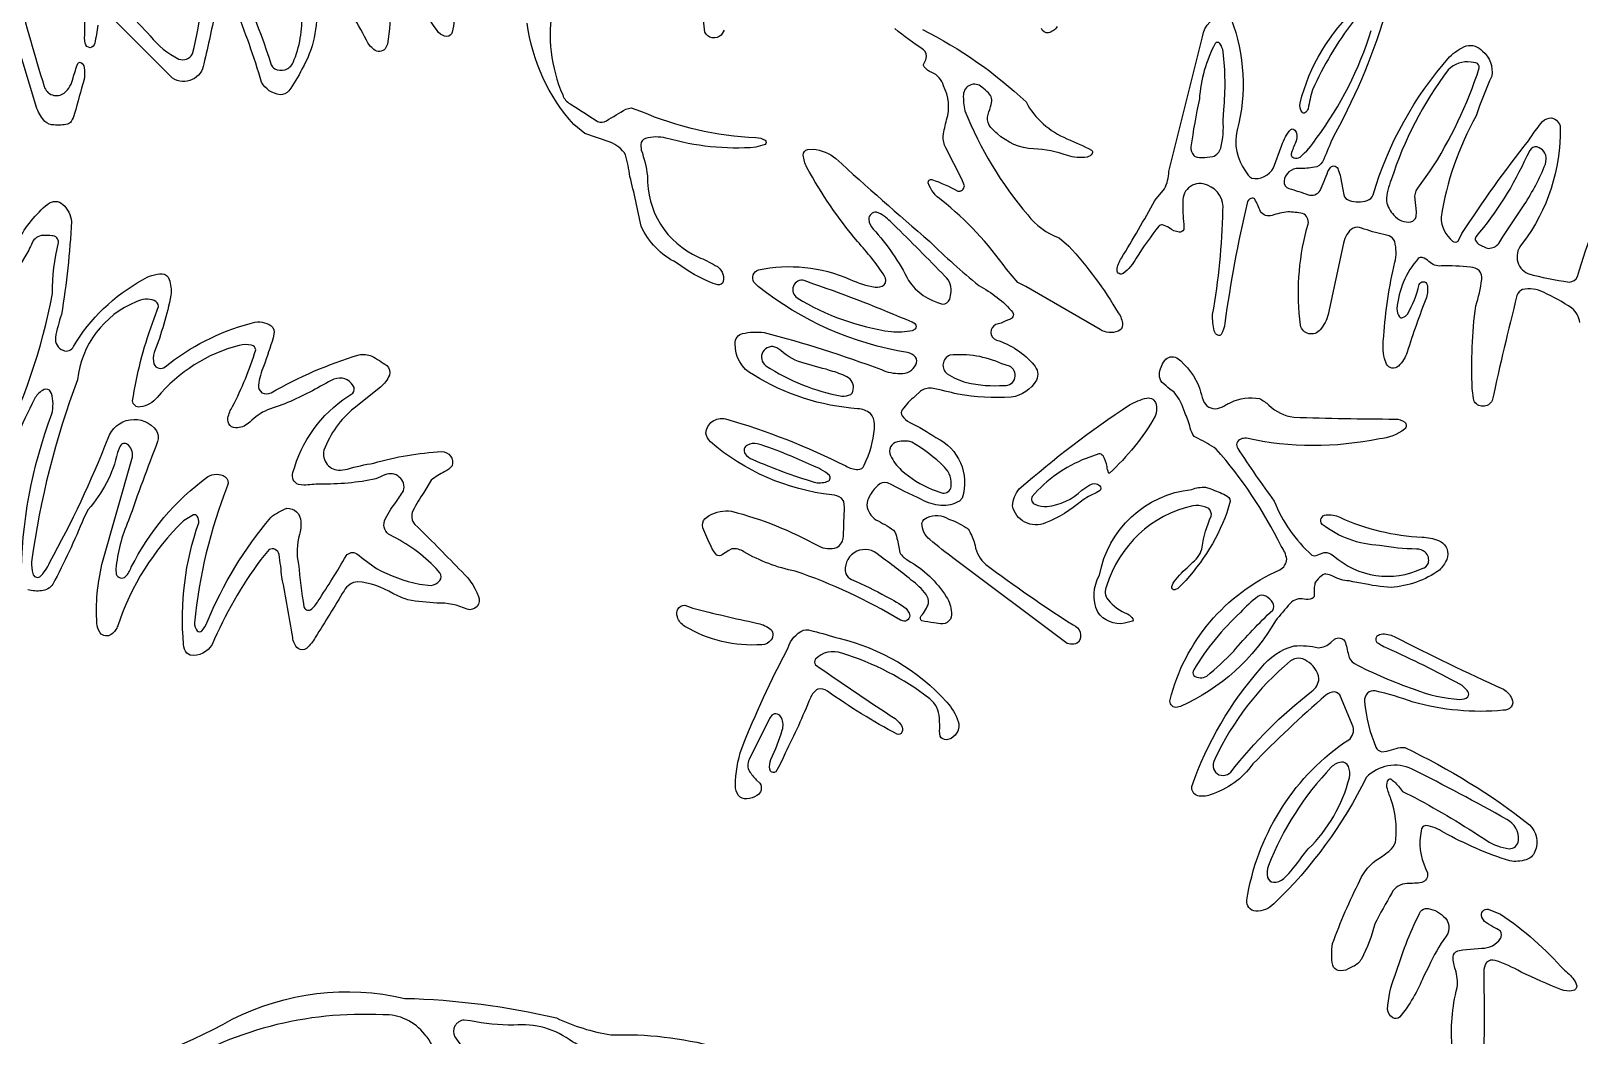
# Model space of a CAD drawing. Header units: metres. Extents: x 2.3 to 24.7, y 0 to 24.7.
# Drawn here: x 6.07 to 12.81, y 15.99 to 20.36 of the extents above; entities that cross this region are included whole.
import ezdxf

# ---------------------------------------------------------------- set-up
doc = ezdxf.new("R2010")
doc.units = ezdxf.units.M

msp = doc.modelspace()

# ---------------------------------------------------------------- linework, layer by layer
at = {"layer": 'Layer 1', "color": 0}
for points in [[(6.41304, 20.55697, 0.0525), (6.5936, 20.33587, 0.1202), (6.71791, 20.23432, 0.3857), (6.77675, 20.25648, 0.091), (6.81215, 20.71165)], [(6.90262, 20.70745, -0.0542), (7.11957, 20.20948, 0.1519), (7.1348, 20.19246, 0.4356), (7.21499, 20.21877, 0.1141), (7.25284, 20.43581, 0.0969)], [(7.6438, 20.48008, -0.0193), (7.62537, 20.29867), (7.61613, 20.27953, -0.41), (7.567, 20.2759, -0.1133), (7.53396, 20.31687, 0.0481), (7.38593, 20.55131)], [(7.91506, 20.40352, -0.0689), (7.90775, 20.35138, -0.329), (7.88437, 20.3329, -0.1958), (7.84826, 20.3502, -0.059), (7.72116, 20.57045, 0.2569)], [(6.01794, 20.51822, 0.0138), (6.13141, 20.11557, 0.525), (6.21853, 20.08648, 0.1772), (6.25756, 20.15215, -0.0293), (6.27878, 20.21566, -0.4347), (6.29146, 20.21881, -0.1984), (6.3056, 20.19821, -0.0648), (6.3057, 20.14475, 0.008), (6.26369, 19.99668, -0.088), (6.24884, 19.96269, -0.1673), (6.2331, 19.95062, -0.0745), (6.1736, 19.94751, -0.1707), (6.13509, 19.96212, -0.093), (6.10029, 20.0185), (5.97673, 20.42884)], [(6.36472, 20.38117, -0.013), (6.35208, 20.30282, -0.3082), (6.33186, 20.2834, -0.322), (6.31027, 20.30296), (6.3072, 20.32545, 0.0494), (6.30513, 20.43751, -0.0135)], [(6.87928, 20.45566, -0.01), (6.82606, 20.21344, -0.5598), (6.69076, 20.15168), (6.43666, 20.40456, 0.1547)], [(7.3146, 20.47287, -0.1582), (7.25369, 20.19105, -0.0508), (7.19618, 20.09667, -0.2508), (7.15799, 20.07927, -0.2405), (7.07799, 20.13339, 0.0235), (6.96343, 20.45901, 0.1614)], [(8.34472, 20.4591, 0.1486), (8.38847, 20.07809, 0.1991), (8.42137, 20.03911, -0.0151), (8.53961, 19.96217, 0.2578), (8.57845, 19.96594, 0.006), (8.66312, 20.01624), (8.68599, 20.02242), (8.727, 20.00776, 0.0911), (9.22954, 19.89292, -0.1319), (9.26928, 19.88122, -0.4842), (9.26928, 19.86175), (9.22954, 19.85006, -0.0888), (8.83793, 19.89028, 0.1238), (8.74812, 19.88867, 0.313), (8.72808, 19.86208), (8.73049, 19.83837, -0.0501), (8.75727, 19.72617, 0.3047), (8.97888, 19.37208, -0.037), (9.0521, 19.33592, -0.3639), (9.08632, 19.26568, -0.3771), (9.06407, 19.25074), (9.04328, 19.25682, -0.0616), (8.88436, 19.34719, -0.1701), (8.72917, 19.5063, 0.0114), (8.68122, 19.7232, 0.0332), (8.6618, 19.81772, 0.1732), (8.59547, 19.87222), (8.48487, 19.91017), (8.43665, 19.94873, -0.1502), (8.23412, 20.39004, 0.1309)], [(12.81551, 19.08753, 0.186), (12.78067, 19.15042, 0.0393), (12.65659, 19.21891, 0.1766), (12.56636, 19.2307, 0.2412), (12.54166, 19.20501, 0.009), (12.43403, 18.74786, -0.2846), (12.3936, 18.72288, -0.2846), (12.35323, 18.74791), (12.34691, 18.80043, -0.0421), (12.36204, 19.15975, 0.0487), (12.38816, 19.27478, 0.2118), (12.37722, 19.3132, 0.1642), (12.34012, 19.32829, 0.0348), (12.2118, 19.33352, -0.2161), (12.15862, 19.35294, 0.1301), (12.12897, 19.37043, 0.2725), (12.11209, 19.366, 0.1644), (12.01936, 19.14745, 0.1741), (12.03035, 19.11204, 0.2933), (12.04411, 19.10879, 0.1483), (12.06533, 19.12444, 0.0664), (12.11634, 19.25234, -0.3322), (12.13364, 19.26506, -0.3323), (12.15075, 19.25206, -0.1173), (12.14721, 19.19657, 0.0138), (12.06344, 18.95854, -0.1333), (12.0254, 18.89773, -0.4851), (11.97326, 18.90612), (11.96491, 18.93021, -0.0991), (11.96241, 19.02879, -0.0463), (12.0105, 19.34959, 0.1229), (12.00951, 19.4394, 0.2276), (11.98514, 19.46472), (11.96218, 19.47023, -0.0379), (11.86521, 19.49885, 0.1929), (11.82872, 19.49885, 0.2058), (11.78718, 19.43332), (11.72038, 19.12208, -0.1124), (11.68503, 19.05604, -0.2897), (11.63586, 19.03856, -0.2896), (11.59899, 19.07546, -0.0936), (11.62553, 19.49168), (11.63293, 19.5161, 0.3523), (11.6088, 19.56249, 0.0372), (11.54463, 19.56881, 0.0524), (11.47566, 19.55382, -0.3384), (11.42565, 19.57079, 0.0104), (11.4009, 19.6243, 0.3449), (11.38392, 19.62788, 0.2117), (11.36695, 19.60761, 0.0225), (11.27003, 19.08446, -0.1074), (11.25475, 19.03529, -0.3685), (11.23948, 19.03162, -0.2188), (11.2243, 19.05085, -0.0675), (11.21723, 19.12237, 0.0396), (11.26168, 19.57541, 0.3498), (11.19521, 19.68483, 0.5766), (11.08721, 19.6126, 0.034), (11.09126, 19.51558), (11.09121, 19.49182, -0.3097), (11.07113, 19.48108, -0.1403), (11.02781, 19.4989, 0.1206), (10.99863, 19.51224, 0.2515), (10.98326, 19.50738, 0.0231), (10.88402, 19.36741, -0.1063), (10.82802, 19.30066, -0.2741), (10.81014, 19.30012, -0.2743), (10.8011, 19.31556, -0.1271), (10.82005, 19.36779, 0.0116), (10.96586, 19.6184), (11.00772, 19.66936, 0.1143), (11.02639, 19.74418), (11.17272, 20.33149, -0.3092), (11.26659, 20.43067, -0.3587)], [(11.96529, 20.42393, -0.056), (11.73396, 19.88042, -0.0216), (11.69511, 19.7867, -0.2455), (11.66009, 19.76304, -0.0453), (11.59277, 19.75818, 0.392), (11.52771, 19.70255, 0.3502), (11.5493, 19.6704, -0.0236), (11.63336, 19.64325, 0.3513), (11.68446, 19.66258, 0.0234), (11.71883, 19.74508), (11.73024, 19.76271, -0.2813), (11.75018, 19.76799, -0.281), (11.76399, 19.75271, -0.0444), (11.77384, 19.72014), (11.78304, 19.66663), (11.78747, 19.64334, 0.2696), (11.81255, 19.61906, 0.1698), (11.89024, 19.61906, 0.2674), (11.91541, 19.64334, -0.1093), (12.2481, 20.24361, -0.0922), (12.32056, 20.2916, -0.2854), (12.39189, 20.26883, -0.2662), (12.43191, 20.16055, 0.0266), (12.36388, 19.98701, 0.0885), (12.21133, 19.5459, 0.2272), (12.26158, 19.44195, 0.3453), (12.28534, 19.4419), (12.30222, 19.47462, -0.0241), (12.59196, 19.87887, -0.0278), (12.65292, 19.96278, -0.2188), (12.69266, 19.97796, -0.3338), (12.73037, 19.93567, -0.1661), (12.56641, 19.43257, 0.5227), (12.58927, 19.30009, 0.0326), (12.76884, 19.26365, 0.307), (12.80571, 19.28826, -0.0613), (12.98183, 19.71797, -0.245)], [(11.82947, 20.39965, 0.0555), (11.65141, 20.09983, 0.0255), (11.63293, 20.01836, -0.1904), (11.6186, 20.00031, -0.3772), (11.60606, 20.00285, -0.1693), (11.59739, 20.04302, -0.1463), (11.84724, 20.45953, -0.074)], [(9.09108, 20.36029), (9.07845, 20.33893, -0.5066), (9.00665, 20.351), (9.00062, 20.40328, -0.0061)], [(9.95422, 20.36236, -0.0732), (10.40486, 20.04754), (10.40486, 20.04754, 0.1727), (10.58292, 19.88759, -0.0157), (10.68998, 19.83828, -0.4103), (10.69309, 19.82366, -0.1974), (10.67051, 19.80782, -0.1223), (10.58499, 19.81466, 0.0821), (10.43772, 19.84332, -0.179), (10.27875, 19.91083, -0.0729), (10.2441, 19.94652, -0.2153), (10.24029, 19.99291, 0.0052), (10.25363, 20.03703, 0.2824), (10.24198, 20.0871, 0.0271), (10.21252, 20.11246, 0.2864), (10.16217, 20.12123, 0.2865), (10.13219, 20.07979, 0.0636), (10.13888, 20.00851, 0.0807), (10.41207, 19.55584, 0.1424), (10.54973, 19.4559), (10.59089, 19.42003, -0.0521), (10.80666, 19.12915, -0.1496), (10.825, 19.07758, -0.2957), (10.80614, 19.04906, -0.2156), (10.72722, 19.05646), (10.40392, 19.24395), (10.36913, 19.2613), (10.32029, 19.31895, 0.0705), (10.03771, 19.61982, -0.1687), (9.9794, 19.69581, -0.5572), (9.99472, 19.71019, -0.0405), (10.10862, 19.65899, 0.4472), (10.13657, 19.68299), (10.12559, 19.7117), (10.05643, 19.84766, -0.1377), (10.04422, 19.89928, -0.0241), (10.05945, 19.96915, 0.1957), (10.04526, 20.11816, 0.2415), (9.99434, 20.17601, -0.1437), (9.96158, 20.20099, -0.2586), (9.96021, 20.21325, 0.0512), (9.97053, 20.23673, 0.3229), (9.95828, 20.27444, -0.0216), (9.83363, 20.36717, -0.1342)], [(10.54021, 20.37604, -0.2048), (10.50235, 20.3486, -0.3505), (10.47242, 20.36708, -0.1748)], [(11.29798, 20.40847, -0.1551), (11.32429, 19.92554, 0.2273), (11.3604, 19.74691, 0.1516), (11.38704, 19.71566, 0.3223), (11.48193, 19.76073), (11.51866, 19.85883, -0.1124), (11.55736, 19.92724, -0.3361), (11.57066, 19.92818, -0.2079), (11.58183, 19.9114, -0.1339), (11.579, 19.87359, 0.0252), (11.55868, 19.82079, 0.3204), (11.57056, 19.80415, 0.2323), (11.59734, 19.80749, 0.0728), (11.66805, 19.88848, 0.0846), (11.90759, 20.35897, 0.3524)], [(6.01897, 19.44525, -0.0978), (6.14706, 19.60308, -0.3708), (6.21344, 19.60134, -0.1818), (6.25007, 19.52723, -0.0311), (6.20646, 19.12241, 0.0309), (6.18048, 19.02181, 0.3433), (6.21372, 18.96665, 0.4354), (6.25912, 18.98372, -0.1334), (6.55998, 19.27332, -0.1335), (6.64531, 19.29995, -0.3163), (6.67581, 19.27539, -0.1051), (6.6834, 19.20694, -0.0415), (6.6108, 18.95694, 0.1594), (6.60958, 18.90683, 0.4975), (6.65757, 18.89391, -0.1047), (7.02802, 19.08357, -0.2004), (7.11127, 19.07937, -0.2687), (7.13315, 19.04529), (7.12853, 19.02054, -0.0087), (7.08751, 18.89914, 0.0697), (7.06441, 18.814, 0.2473), (7.07931, 18.78176, 0.2348), (7.11919, 18.7811, -0.0585), (7.50195, 18.94662, -0.1616), (7.55729, 18.9411, -0.0444), (7.6224, 18.89976, -0.3136), (7.63413, 18.85775, -0.1253), (7.5951, 18.80651), (7.48021, 18.71505, 0.1307), (7.34934, 18.53157, 0.5015), (7.42091, 18.44422), (7.45108, 18.44964, -0.0253), (7.5662, 18.47547, -0.0571), (7.86136, 18.52554, -0.5199), (7.90681, 18.46345, -0.1393), (7.87579, 18.4387, 0.0604), (7.81582, 18.40103), (7.78461, 18.34795, 0.0449), (7.73653, 18.2679, 0.2858), (7.74501, 18.20798, -0.0121), (7.93599, 18.01559, -0.123), (8.02193, 17.89538, -0.2938), (8.01551, 17.85141, -0.2939), (7.97281, 17.83904, 0.1189), (7.84119, 17.8662, -0.0345), (7.71484, 17.87996, -0.0444), (7.64917, 17.90811, 0.1137), (7.49601, 17.95888, 0.2539), (7.4367, 17.91989, -0.0072), (7.31111, 17.71661, -0.0955), (7.27335, 17.66895, -0.332), (7.23648, 17.66848, -0.1817), (7.21357, 17.71581, 0.0097), (7.16605, 17.97868, 0.0196), (7.1538, 18.07735, 0.511), (7.11024, 18.09866), (7.07455, 18.05576, 0.0574), (6.86274, 17.68597, -0.3173), (6.7668, 17.63958), (6.75247, 17.64849, -0.1716), (6.73861, 17.68583, -0.1076), (6.80451, 18.21534, 0.1881), (6.79796, 18.244, 0.3242), (6.78085, 18.25018), (6.73809, 18.22415, 0.1205), (6.45198, 17.76757, -0.1531), (6.42384, 17.72972, -0.4093), (6.37523, 17.73622, -0.1402), (6.36147, 17.77879, -0.0757), (6.3831, 18.03388), (6.51576, 18.50296, 0.2776), (6.49389, 18.55679, 0.4869), (6.46273, 18.54963, 0.0301), (6.45099, 18.52195, -0.1281), (6.32342, 18.27375), (6.3039, 18.23693, -0.0273), (6.16898, 17.94799, -0.2472), (6.12009, 17.91975, -0.1013), (6.06112, 17.92348)], [(6.03147, 17.96869, -0.09), (6.16554, 18.6895, 0.1215), (6.16384, 18.77879), (6.15484, 18.79222, 0.31), (6.1241, 18.79161, 0.1338), (6.08973, 18.75522, 0.045), (5.94887, 18.41239, -0.0174)], [(12.25993, 15.92566, -0.0878), (12.28157, 16.19319, 0.1124), (12.27356, 16.26956, -0.077), (12.26352, 16.3258, -0.3042), (12.28369, 16.35239), (12.3067, 16.35664), (12.38849, 16.36338, 0.2559), (12.46981, 16.40604, 0.2901), (12.46962, 16.43777, 0.0294), (12.43714, 16.45719, -0.0549), (12.4008, 16.48048), (12.38939, 16.49896, -0.2745), (12.39266, 16.52462, -0.2744), (12.41673, 16.53403), (12.46958, 16.51249, -0.0626), (12.74866, 16.2673), (12.74866, 16.2673, -0.1016), (12.79444, 16.2187), (12.80203, 16.2004, -0.405), (12.78553, 16.17877, -0.1362), (12.73301, 16.18329, -0.014), (12.55953, 16.2598, 0.0551), (12.44624, 16.30992, 0.296), (12.40956, 16.30091, 0.1719), (12.39684, 16.25962, -0.0092), (12.3975, 15.92471, -0.1036)], [(6.25389, 15.78404, 0.0685), (6.95009, 16.05436, -0.1764), (7.70117, 16.14525, -0.0519), (8.36075, 16.06015, 0.0694), (8.59792, 15.98605, -0.1503), (9.4777, 15.74939, 0.144)]]:
    msp.add_lwpolyline(points, format="xyb", dxfattribs=at)
for points in [[(11.15929, 20.06051, 0.0157), (11.12214, 19.85171, 0.1874), (11.13492, 19.81489, 0.1662), (11.1492, 19.80763, 0.0586), (11.19375, 19.80664), (11.21812, 19.80947, 0.2355), (11.25225, 19.84709, 0.0795), (11.26286, 19.96896), (11.26531, 20.01388, 0.0564), (11.26272, 20.26591, 0.1257), (11.24839, 20.30216, 0.4968), (11.22868, 20.3023, 0.1092), (11.15929, 20.06051)], [(12.24235, 20.18742, 0.084), (11.99447, 19.70882, 0.0874), (11.9733, 19.61628, 0.1551), (12.00612, 19.55504, 0.2683), (12.08041, 19.52544, 0.2457), (12.10309, 19.54844), (12.10417, 19.56867), (12.09748, 19.63783), (12.10342, 19.66116, -0.0313), (12.16159, 19.74277, 0.0661), (12.37774, 20.19571, 0.372), (12.36242, 20.21839), (12.34206, 20.22056, 0.2445), (12.24235, 20.18742)], [(9.40025, 18.0047, -0.0849), (9.17707, 18.0897, 0.1606), (9.12437, 18.10229), (9.10867, 18.09352, -0.0079), (9.08203, 18.07561, -0.3053), (9.0586, 18.07532, -0.0942), (9.0347, 18.11299, -0.0338), (8.9984, 18.19393, -0.2586), (9.00774, 18.23485), (9.02645, 18.24796, -0.154), (9.12267, 18.26602, -0.0639), (9.50165, 18.11473, 0.1972), (9.58085, 18.10818, 0.2818), (9.60984, 18.15688), (9.61329, 18.25465, 0.0832), (9.61164, 18.30793), (9.60145, 18.32311, 0.1481), (9.55964, 18.3372, -0.1516), (9.03154, 18.56806, -0.1495), (9.01151, 18.6053, -0.4662), (9.09693, 18.66814, -0.0456), (9.62069, 18.46303, 0.1175), (9.67353, 18.44686, 0.2965), (9.70036, 18.46576), (9.70889, 18.4873, 0.1069), (9.7459, 18.64556, 0.1682), (9.72737, 18.69129, 0.1521), (9.67193, 18.71213, -0.1221), (9.21917, 18.85921, -0.2977), (9.13931, 18.99621, -0.3504), (9.17047, 19.03963, -0.0733), (9.26476, 19.04453, -0.0248), (9.77527, 18.88274, 0.1244), (9.85843, 18.8661, 0.3023), (9.92556, 18.90325, 0.2771), (9.92415, 18.93681, 0.1499), (9.8894, 18.95689, -0.1286), (9.2393, 19.24456), (9.22092, 19.26337, -0.4779), (9.23987, 19.31636, -0.1573), (9.6394, 19.27534, 0.0748), (9.74811, 19.24145, 0.2206), (9.78781, 19.25182, 0.3298), (9.78922, 19.28944, 0.0411), (9.67146, 19.4395, -0.0476), (9.45116, 19.76275, -0.0942), (9.43532, 19.81626, -0.3579), (9.45498, 19.8403), (9.4778, 19.84243, -0.1473), (9.5775, 19.80085, 0.0069), (9.98581, 19.44016, 0.0217), (10.19899, 19.24843, -0.0962), (10.34796, 19.13113, -0.4601), (10.33344, 19.10026, 0.0486), (10.29606, 19.08493), (10.27418, 19.07848, 0.3082), (10.25199, 19.04414, 0.3082), (10.27578, 19.01092, -0.1449), (10.4397, 18.90244, -0.2937), (10.45068, 18.8364, -0.2265), (10.34028, 18.76224, -0.057), (10.10847, 18.77516, 0.0179), (9.99335, 18.80128, 0.1856), (9.94508, 18.78812), (9.92264, 18.76677, 0.0707), (9.8663, 18.70732, 0.2785), (9.86555, 18.68045, 0.1024), (9.89859, 18.65235, -0.0379), (10.01273, 18.58673, -0.3776), (10.12747, 18.32344), (10.11465, 18.31019, -0.1646), (10.03484, 18.29138, -0.1048), (9.95069, 18.31636, -0.0173), (9.80242, 18.39005, 0.2655), (9.7599, 18.37756, 0.0807), (9.72303, 18.33093, 0.1202), (9.71238, 18.29204, 0.2295), (9.75151, 18.22901, -0.0318), (9.82793, 18.1837, -0.1467), (9.84315, 18.14736, -0.0187), (9.85569, 18.08612, 0.1432), (9.89143, 18.05199, -0.1226), (10.05789, 17.89387, -0.1318), (10.08047, 17.82509, -0.5144), (10.03305, 17.77554), (10.00434, 17.78044, -0.0415), (9.95135, 17.78921, -0.4714), (9.94852, 17.80991, 0.1091), (9.98109, 17.86615, 0.1788), (9.97016, 17.90335, 0.0778), (9.90515, 17.96642, 0.0107), (9.75514, 18.08178, 0.317), (9.65649, 18.08485, 0.3169), (9.6204, 17.99301, 0.1819), (9.64591, 17.96916, -0.0215), (9.79644, 17.89462, -0.048), (9.88313, 17.84182), (9.89624, 17.82226, -0.572), (9.87488, 17.78728), (9.85791, 17.79166, 0.0539), (9.40025, 18.0047)], [(12.36237, 19.46014, 0.2576), (12.36176, 19.44379, 0.1596), (12.37977, 19.42578, 0.0637), (12.41781, 19.40998, 0.1987), (12.46232, 19.43096), (12.48009, 19.46043, 0.0074), (12.57334, 19.59931, 0.0461), (12.66546, 19.7761), (12.66927, 19.79806, 0.3543), (12.6293, 19.85162, 0.3172), (12.59715, 19.83686), (12.58461, 19.81178, -0.0695), (12.36237, 19.46014)], [(9.8936, 19.27016, 0.1855), (10.04115, 19.16762, 0.2839), (10.07345, 19.18907), (10.07778, 19.2118, 0.2744), (10.05204, 19.28873, 0.0074), (9.82816, 19.51393, 0.0636), (9.77159, 19.56108), (9.75377, 19.56725, 0.4316), (9.72006, 19.5367, 0.1669), (9.73944, 19.49428, -0.0691), (9.8936, 19.27016)], [(6.16809, 19.21439, -0.0695), (6.19458, 19.43525, 0.418), (6.16559, 19.46519, 0.0312), (6.12632, 19.46679, 0.2738), (6.07917, 19.43431, -0.0374), (6.0474, 19.37284), (5.9707, 19.24277, 0.1596), (5.96476, 19.14448, -0.1108), (5.96311, 19.10341, -0.0445), (5.85402, 18.68002, 0.0539), (5.84289, 18.48735, 0.1207), (5.85473, 18.45577, 0.2651), (5.86934, 18.4486, 0.1792), (5.90239, 18.46835, 0.0986), (5.93086, 18.51898, 0.0706), (6.16809, 19.21439)], [(9.43956, 19.27096, 0.363), (9.39239, 19.24563, 0.363), (9.40897, 19.19473, 0.1031), (9.81807, 19.0476, 0.0626), (9.91019, 19.05283), (9.92367, 19.06033, 0.4681), (9.92386, 19.08013), (9.90925, 19.08847, 0.0192), (9.48077, 19.25493), (9.43956, 19.27096)], [(6.27717, 18.83824, 0.0568), (6.07701, 18.04614, 0.0705), (6.08276, 17.9941, 0.4957), (6.11227, 17.98024, 0.1161), (6.15597, 18.0435, 0.0337), (6.40965, 18.58371, -0.2799), (6.50531, 18.66426, -0.2799), (6.62085, 18.61648, -0.1913), (6.62523, 18.56886, 0.009), (6.49875, 18.22481, 0.0804), (6.44387, 18.01423), (6.44562, 17.99202, 0.5347), (6.48583, 17.98113, 0.1212), (6.51039, 18.02167, -0.1183), (6.84242, 18.4156, -0.2861), (6.91978, 18.41612, -0.331), (6.92991, 18.37845, 0.0692), (6.7857, 17.78016, 0.161), (6.79744, 17.7449, 0.4), (6.81842, 17.74551, 0.09), (6.84105, 17.7829, -0.0772), (7.11787, 18.23891, -0.0876), (7.18746, 18.2786, -0.4262), (7.24851, 18.22189, -0.0976), (7.24275, 18.16395, 0.1255), (7.23823, 18.03549, 0.0086), (7.26138, 17.8505, 0.5002), (7.2907, 17.8373, 0.1123), (7.32422, 17.87586, 0.0153), (7.44618, 18.07212, -0.3966), (7.4919, 18.08084, 0.006), (7.57832, 18.01649, 0.0766), (7.76496, 17.94837), (7.81592, 17.94266, 0.1887), (7.85321, 17.96421, 0.3468), (7.85424, 17.99773), (7.8377, 18.01602, 0.0921), (7.63833, 18.16117, -0.3658), (7.61283, 18.22382, -0.0634), (7.66063, 18.30208, 0.021), (7.6958, 18.35469, 0.289), (7.67722, 18.41488, 0.289), (7.6149, 18.42404, 0.0359), (7.57539, 18.40711, -0.0593), (7.33181, 18.3842, 0.0111), (7.26109, 18.37921), (7.23837, 18.38175, -0.3758), (7.21315, 18.43384), (7.22196, 18.45878, -0.1848), (7.47555, 18.77983, 0.3225), (7.47654, 18.81202, 0.3815), (7.39295, 18.84026, 0.0267), (7.29895, 18.79015, -0.0451), (7.10359, 18.70708, 0.0928), (7.02618, 18.65381, -0.1622), (6.97253, 18.62859, -0.5179), (6.93138, 18.67182, -0.0987), (6.95174, 18.72226, 0.0448), (7.0522, 18.96807, 0.3363), (7.03434, 18.98857, 0.1165), (6.98055, 18.98777, 0.1581), (6.62382, 18.7612, -0.1734), (6.54999, 18.71986, -0.4335), (6.51558, 18.74626), (6.5202, 18.76776, -0.0505), (6.61062, 19.10521), (6.62862, 19.15758, 0.3355), (6.61076, 19.18299, 0.2128), (6.53259, 19.17771, 0.2768), (6.27717, 18.83824)], [(9.33722, 18.9659), (9.32029, 18.97735, 0.395), (9.26001, 18.96038, 0.395), (9.27296, 18.8991, 0.0983), (9.60381, 18.76639, 0.1569), (9.64181, 18.77473, 0.1907), (9.65081, 18.78742, 0.331), (9.63261, 18.84686, 0.0526), (9.56459, 18.87477, 0.0082), (9.4439, 18.90867, -0.1276), (9.33722, 18.9659)], [(10.07293, 18.94473, 0.2693), (10.04385, 18.90731, 0.2693), (10.06194, 18.8635, 0.0683), (10.1452, 18.82598, 0.071), (10.31095, 18.81363, 0.3624), (10.35683, 18.84672, 0.3625), (10.3325, 18.89782), (10.29997, 18.90711, 0.1363), (10.07293, 18.94473)], [(11.48467, 18.30995, 0.114), (11.64891, 18.07466, 0.2391), (11.67423, 18.07537), (11.6987, 18.0847, -0.1701), (11.71454, 18.08579, -0.0821), (11.74372, 18.0724, 0.2992), (12.12892, 18.01602, 0.233), (12.15598, 18.03926, 0.2785), (12.14245, 18.08763, 0.1605), (12.10422, 18.10144, -0.0395), (11.94375, 18.11638, -0.1515), (11.69337, 18.20883, -0.2775), (11.68967, 18.23465, -0.2772), (11.71067, 18.25003, -0.1376), (11.77031, 18.23966, 0.0954), (12.12859, 18.15301, -0.0954), (12.20053, 18.13793, -0.4229), (12.23598, 18.05519, -0.0715), (12.20412, 18.00961, -0.1405), (11.99367, 17.93446), (11.94606, 17.93767, -0.0106), (11.8109, 17.96227, -0.1084), (11.7407, 17.98264, 0.0825), (11.70987, 17.99249, 0.2021), (11.69662, 17.98905, 0.0612), (11.67065, 17.96496, 0.1567), (11.66131, 17.94733, 0.065), (11.6591, 17.90014, -0.3341), (11.65023, 17.88609, -0.146), (11.6154, 17.8835, 0.2676), (11.5542, 17.86459, -0.0073), (11.49047, 17.78917, -0.1591), (11.07778, 17.41598), (11.05656, 17.41127, -0.4426), (11.03167, 17.44521, -0.2303), (11.50956, 18.01144, 0.2696), (11.53935, 18.05694, 0.1266), (11.51484, 18.11403, 0.0683), (11.23231, 18.53676, 0.0505), (11.15434, 18.58187), (11.13732, 18.59168, -0.1268), (11.11997, 18.62935, 0.0582), (11.09541, 18.69549, 0.1082), (11.04921, 18.78445), (11.03073, 18.79708, 0.0114), (10.99797, 18.82626, -0.2005), (10.98557, 18.86086, -0.1474), (11.00862, 18.92182, -0.3739), (11.06166, 18.93379, -0.1388), (11.16165, 18.79769, 0.0108), (11.17569, 18.74895, 0.3626), (11.23778, 18.71269, 0.0693), (11.27469, 18.72849, -0.0407), (11.29586, 18.739, -0.1778), (11.42055, 18.75602, -0.0929), (11.46209, 18.72703, 0.1536), (11.57023, 18.67498, 0.0068), (12.01154, 18.66715, -0.1519), (12.05302, 18.65372, -0.4692), (12.0526, 18.6235, -0.1557), (11.94285, 18.58164, -0.1082), (11.36379, 18.58376, 0.0861), (11.33919, 18.58022, 0.4756), (11.32617, 18.5385, 0.0114), (11.48467, 18.30995)], [(10.37573, 18.36289, -0.0351), (10.85531, 18.72835, -0.0796), (10.9305, 18.75842, -0.3846), (10.97157, 18.73207, -0.1408), (10.96704, 18.67965, -0.0797), (10.76763, 18.43139, -0.3617), (10.76414, 18.43351, -0.0468), (10.7574, 18.46076, 0.1066), (10.74009, 18.50644, 0.2618), (10.72157, 18.5162), (10.66627, 18.49574, 0.1239), (10.43169, 18.33008, 0.4493), (10.44545, 18.29572, 0.1078), (10.49646, 18.28676, 0.1632), (10.64807, 18.35691, -0.0227), (10.68305, 18.38076, -0.3564), (10.72529, 18.3777, -0.3859), (10.72529, 18.35408), (10.71063, 18.34531, 0.07), (10.64595, 18.30967, -0.0807), (10.49005, 18.21538, -0.479), (10.34603, 18.28963, -0.1639), (10.37573, 18.36289)], [(9.47091, 18.46576, 0.0087), (9.3664, 18.51205, 0.0256), (9.23501, 18.55995, 0.1695), (9.19216, 18.55406, 0.4385), (9.18127, 18.51719, 0.1492), (9.21535, 18.49093, 0.0285), (9.48246, 18.39283, 0.1533), (9.53833, 18.39528, 0.5332), (9.54988, 18.42187, 0.0968), (9.47091, 18.46576)], [(9.90746, 18.56698, 0.1312), (9.84528, 18.56806, 0.5076), (9.81553, 18.508, 0.1027), (9.8622, 18.44535, 0.088), (9.99642, 18.36115), (10.04238, 18.34413, 0.3625), (10.07906, 18.37166, 0.2248), (10.04964, 18.45836, 0.0651), (9.90746, 18.56698)], [(10.72473, 17.98726, -0.3319), (11.12676, 18.36091, -0.1015), (11.18616, 18.37058), (11.20879, 18.36285, -0.0218), (11.27342, 18.33612, -0.2611), (11.29402, 18.30962), (11.27898, 18.25899, -0.1102), (11.06529, 17.92927), (11.05194, 17.92305, -0.4771), (11.03964, 17.9379), (11.04473, 17.95261, -0.0561), (11.10564, 18.02007), (11.13077, 18.04402, 0.183), (11.17188, 18.10983, -0.0812), (11.21129, 18.24376, 0.2264), (11.20068, 18.27794), (11.18357, 18.28534, 0.1076), (11.1302, 18.28945, 0.2702), (10.75579, 17.94035, 0.3034), (10.76202, 17.8801, 0.1238), (10.84668, 17.81863, -0.1128), (10.86978, 17.79765, -0.3895), (10.86842, 17.78747), (10.83391, 17.7779, -0.2948), (10.71695, 17.82712, -0.2458), (10.72473, 17.98726)], [(10.61012, 17.77083, -0.4941), (10.63308, 17.69568, -0.302), (10.57802, 17.69384), (10.09212, 18.05854, -0.0101), (9.98656, 18.14217, -0.2363), (9.95205, 18.21411, -0.2546), (9.9752, 18.23853, -0.2535), (10.06675, 18.23302, -0.0454), (10.14265, 18.19573, -0.1357), (10.16043, 18.1764, -0.0555), (10.18291, 18.11737, 0.1771), (10.23043, 18.03407, 0.0188), (10.61012, 17.77083)], [(8.91981, 17.85667), (8.95489, 17.84461, 0.0138), (9.23162, 17.77931, -0.1023), (9.28885, 17.75607, -0.4607), (9.29521, 17.70671, -0.2578), (9.25453, 17.6847, -0.153), (8.92066, 17.76442, -0.1981), (8.88771, 17.80585, -0.547), (8.91981, 17.85667)], [(11.339, 17.82532, 0.0745), (11.13501, 17.57518, 0.3368), (11.13515, 17.551, 0.3184), (11.19153, 17.54817, 0.0311), (11.30873, 17.65632, -0.0296), (11.47863, 17.8356, 0.3117), (11.47849, 17.86662, 0.134), (11.44922, 17.89547, 0.2906), (11.41325, 17.89415, 0.0506), (11.339, 17.82532)], [(9.37008, 17.67258, -0.2211), (9.43645, 17.74825, -0.1379), (9.47855, 17.7441, -0.0112), (9.59033, 17.71261, -0.1528), (10.05992, 17.43526, -0.1025), (10.10956, 17.35116, -0.3604), (10.07873, 17.27719), (10.05954, 17.2714, -0.3432), (10.03102, 17.28719), (10.02857, 17.30784, 0.0337), (10.02824, 17.3654, 0.2074), (9.98656, 17.44884, 0.0922), (9.60287, 17.6475, 0.3102), (9.48859, 17.62115, 0.3769), (9.48921, 17.59701, 0.0081), (9.81388, 17.377, -0.1298), (9.86295, 17.33249, -0.2549), (9.86427, 17.3035, -0.37), (9.84471, 17.29501, -0.0334), (9.54054, 17.48274, 0.198), (9.49911, 17.49136, 0.177), (9.46648, 17.4537, -0.0187), (9.35702, 17.21275, -0.0415), (9.31591, 17.13209, -0.2819), (9.29983, 17.12959, -0.2823), (9.29031, 17.14284, -0.1547), (9.29493, 17.18564, 0.0404), (9.34419, 17.3134, 0.1743), (9.34132, 17.36587, 0.4751), (9.29804, 17.3785), (9.28871, 17.36365), (9.20017, 17.18564, 0.2587), (9.20107, 17.13265, 0.0212), (9.23082, 17.09664), (9.24684, 17.08169, -0.4301), (9.2336, 17.02837, -0.1229), (9.18985, 17.01348, -0.2447), (9.15355, 17.02795, -0.1684), (9.13983, 17.07146, -0.0773), (9.16741, 17.23312, -0.0278), (9.37008, 17.67258)], [(11.88614, 17.10753, -0.0884), (11.48297, 16.5568, -0.204), (11.40443, 16.52423, -0.4095), (11.36606, 16.57283, -0.2024), (11.78751, 17.25744), (11.80967, 17.27012, 0.2866), (11.829, 17.32801), (11.77431, 17.45917, 0.2748), (11.7482, 17.47906, 0.2072), (11.70992, 17.46506, 0.022), (11.39269, 17.16608, -0.1637), (11.20596, 17.03101, -0.1383), (11.15241, 17.02691, -0.3749), (11.12676, 17.06821, -0.0985), (11.42833, 17.58386, -0.1687), (11.57169, 17.67965, -0.0765), (11.67814, 17.6715, 0.1876), (11.73198, 17.6946), (11.74716, 17.70846, -0.393), (11.79275, 17.70082, -0.0273), (11.80783, 17.64062, 0.1846), (11.83409, 17.60243, 0.0319), (12.09352, 17.49061, 0.0753), (12.2926, 17.44667, 0.1767), (12.32796, 17.45761, 0.348), (12.32796, 17.48104, 0.0882), (12.29298, 17.51347, 0.016), (11.97896, 17.66895, -0.09), (11.9337, 17.69361, -0.2811), (11.93051, 17.71737, -0.281), (11.95016, 17.73109, -0.1472), (12.00715, 17.72029, 0.012), (12.4824, 17.49122, -0.152), (12.5196, 17.44936, -0.2677), (12.51691, 17.41377, -0.1963), (12.48122, 17.39915, -0.0907), (12.0897, 17.43475, 0.0307), (11.92479, 17.48349, 0.2153), (11.89099, 17.47444, 0.1836), (11.87803, 17.43701, 0.0783), (11.92776, 17.23943, 0.2622), (11.95407, 17.21855), (11.97491, 17.22109, -0.0234), (12.01606, 17.23227, -0.1304), (12.05316, 17.23675, -0.0562), (12.59639, 16.90104, -0.3086), (12.61949, 16.78394, -0.2335), (12.58107, 16.74886, -0.117), (12.50988, 16.74325, -0.0474), (12.22264, 16.8679, 0.1066), (12.1449, 16.89793, 0.3915), (12.12506, 16.87445, 0.1693), (12.14424, 16.71124), (12.15188, 16.69116, -0.3671), (12.12737, 16.64916, -0.0353), (12.06354, 16.64548, 0.2716), (11.99636, 16.60381, 0.0076), (11.92272, 16.46907, -0.0676), (11.86459, 16.31642, -0.1744), (11.82726, 16.28328), (11.80731, 16.27333, -0.1892), (11.76357, 16.26711, -0.2667), (11.73981, 16.28936, -0.0907), (11.7391, 16.38337, -0.031), (11.85823, 16.65887, -0.1542), (11.94271, 16.75532, 0.0324), (11.99617, 16.79558, 0.1803), (12.01404, 16.83707, 0.1122), (11.99301, 17.01329, -0.0211), (11.97552, 17.06458, -0.2003), (11.9833, 17.09805, -0.3891), (11.99376, 17.09918, -0.0708), (12.02973, 17.06387), (12.04317, 17.04525), (12.09771, 17.01909, -0.0207), (12.4098, 16.83301, 0.1223), (12.50795, 16.79681, 0.3878), (12.54859, 16.83297, 0.2942), (12.49725, 16.92428, 0.0123), (12.08536, 17.14288, 0.324), (11.88614, 17.10753)], [(11.67975, 17.5378, 0.2312), (11.62638, 17.61375, 0.3396), (11.55651, 17.61422, 0.1122), (11.22703, 17.18588, 0.1878), (11.22039, 17.14416), (11.22911, 17.12954, 0.4342), (11.29638, 17.13053, -0.0632), (11.64797, 17.48118, 0.2193), (11.67975, 17.5378)], [(11.63359, 16.79582, 0.1384), (11.81212, 17.10559, 0.1656), (11.80788, 17.15505, 0.3133), (11.77724, 17.17376, 0.1678), (11.7333, 17.15109, 0.0982), (11.46034, 16.72341, 0.1467), (11.45629, 16.67141, 0.3175), (11.48137, 16.65076, 0.1902), (11.52672, 16.6666, 0.0463), (11.6054, 16.76169), (11.63359, 16.79582)], [(12.01191, 16.24576, -0.0412), (12.11766, 16.51537, -0.2352), (12.14354, 16.537, -0.1988), (12.22142, 16.50231, -0.4063), (12.234, 16.41637, 0.0527), (12.15773, 16.28427), (12.13524, 16.24071, -0.0778), (12.03072, 16.06331, -0.3388), (12.00131, 16.06091, -0.2213), (11.97858, 16.09693, -0.089), (12.01191, 16.24576)], [(6.66257, 15.82472, 0.0311), (6.22334, 15.59396, 0.2631), (6.17652, 15.52315), (6.17591, 15.48784, 0.0606), (6.17294, 15.42274, 0.4774), (6.27062, 15.36178, 0.0369), (6.71975, 15.64006, -0.0948), (6.90521, 15.70328, -0.0693), (7.73705, 15.88959, 0.0698), (7.79268, 15.89492, 0.436), (7.82021, 15.93772, 0.112), (7.78801, 15.9877, 0.2496), (7.60613, 16.07317, 0.1574), (6.66257, 15.82472)], [(8.4309, 15.95578, 0.1912), (8.17538, 16.02866, -0.0535), (7.9869, 16.04771), (7.95984, 16.05054, 0.542), (7.91845, 15.97747), (7.94047, 15.94744, 0.2594), (8.22384, 15.7814), (8.31563, 15.7615, -0.0528), (8.48987, 15.7162, 0.2963), (8.59627, 15.72487, 0.3418), (8.59198, 15.82703, 0.0943), (8.4309, 15.95578)]]:
    msp.add_lwpolyline(points, format="xyb", close=True, dxfattribs=at)

doc.saveas('drawing.dxf')
